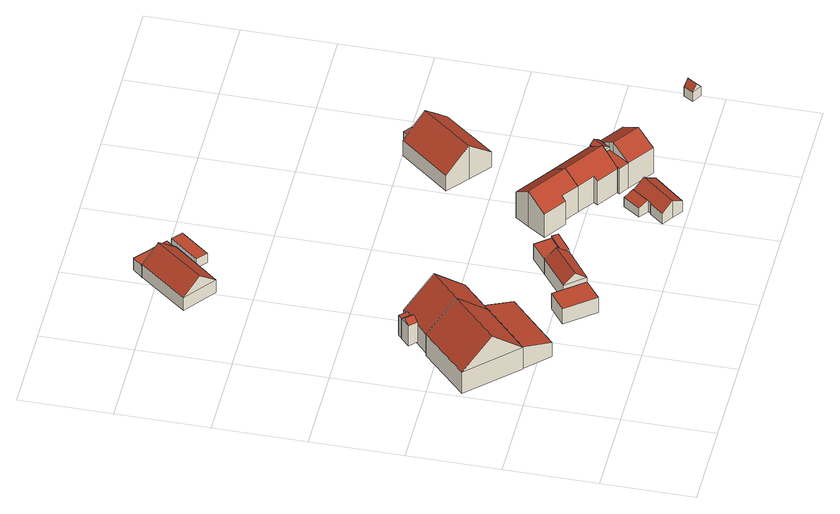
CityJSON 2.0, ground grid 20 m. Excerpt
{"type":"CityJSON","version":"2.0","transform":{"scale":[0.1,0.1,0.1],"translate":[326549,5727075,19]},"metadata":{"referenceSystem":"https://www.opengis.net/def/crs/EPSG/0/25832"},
"CityObjects":{
"building1":{"type":"Building","attributes":{"Geometrietyp2DReferenz":"3000","Gemeindeschluessel":"05170048","function":"31001_2080","roofType":"3100","measuredHeight":11.93},"geometry":[{"type":"Solid","lod":"2","boundaries":[[[[0,1,2,3]],[[4,5,1,0]],[[6,7,5,4]],[[3,2,7,6]],[[0,8,4]],[[6,9,3]],[[3,9,8,0]],[[4,8,9,6]],[[1,5,7,2]]]],"semantics":{"surfaces":[{"type":"WallSurface"},{"type":"RoofSurface"},{"type":"GroundSurface"}],"values":[[0,0,0,0,0,0,1,1,2]]}}]},
"building2":{"type":"Building","attributes":{"Geometrietyp2DReferenz":"3000","Gemeindeschluessel":"05170048","function":"31001_2080","roofType":"2100","measuredHeight":5.75},"geometry":[{"type":"Solid","lod":"2","boundaries":[[[[10,11,12,13]],[[14,15,11,10]],[[16,17,15,14]],[[18,19,17,16]],[[20,21,19,18]],[[13,12,21,20]],[[18,16,14,10,13,20]],[[11,15,17,19,21,12]]]],"semantics":{"surfaces":[{"type":"WallSurface"},{"type":"RoofSurface"},{"type":"GroundSurface"}],"values":[[0,0,0,0,0,0,1,2]]}}]},
"building3":{"type":"Building","attributes":{"Geometrietyp2DReferenz":"3000","Gemeindeschluessel":"05170048","function":"31001_2080","roofType":"3100","measuredHeight":6.32},"geometry":[{"type":"Solid","lod":"2","boundaries":[[[[22,23,24,25]],[[26,27,23,22]],[[28,29,27,26]],[[25,24,29,28]],[[22,30,26]],[[28,31,25]],[[25,31,30,22]],[[26,30,31,28]],[[23,27,29,24]]]],"semantics":{"surfaces":[{"type":"WallSurface"},{"type":"RoofSurface"},{"type":"GroundSurface"}],"values":[[0,0,0,0,0,0,1,1,2]]}}]},
"building4":{"type":"Building","attributes":{"Geometrietyp2DReferenz":"3000","Gemeindeschluessel":"05170048","function":"51009_1610","roofType":"1000","measuredHeight":5.2},"geometry":[{"type":"Solid","lod":"2","boundaries":[[[[22,32,33,34]],[[25,35,32,22]],[[36,37,35,25]],[[34,33,37,36]],[[25,22,34,36]],[[32,35,37,33]]]],"semantics":{"surfaces":[{"type":"WallSurface"},{"type":"RoofSurface"},{"type":"GroundSurface"}],"values":[[0,0,0,0,1,2]]}}]},
"building5":{"type":"Building","attributes":{"Geometrietyp2DReferenz":"3000","Gemeindeschluessel":"05170048","function":"31001_2080","roofType":"3100","measuredHeight":11.31},"geometry":[{"type":"Solid","lod":"2","boundaries":[[[[9,38,39,3]],[[6,40,38,9]],[[41,42,40,6]],[[43,44,42,41]],[[45,46,44,43]],[[47,48,46,45]],[[49,50,48,47]],[[51,52,50,49]],[[53,54,52,51]],[[55,56,54,53]],[[3,39,56,55]],[[47,45,43,41,6,9,49]],[[3,55,53,51,49,9]],[[38,40,42,44,46,48,50,52,54,56,39]]]],"semantics":{"surfaces":[{"type":"WallSurface"},{"type":"RoofSurface"},{"type":"GroundSurface"}],"values":[[0,0,0,0,0,0,0,0,0,0,0,1,1,2]]}}]},
"building6":{"type":"Building","attributes":{"Geometrietyp2DReferenz":"3000","Gemeindeschluessel":"05170048","function":"31001_2080","roofType":"1000","measuredHeight":1.94},"geometry":[{"type":"Solid","lod":"2","boundaries":[[[[57,58,54,59]],[[60,61,58,57]],[[62,63,61,60]],[[64,65,63,62]],[[66,56,65,64]],[[59,54,56,66]],[[64,62,60,57,59,66]],[[58,61,63,65,56,54]]]],"semantics":{"surfaces":[{"type":"WallSurface"},{"type":"RoofSurface"},{"type":"GroundSurface"}],"values":[[0,0,0,0,0,0,1,2]]}}]},
"building7":{"type":"Building","attributes":{"Geometrietyp2DReferenz":"3000","Gemeindeschluessel":"05170048","function":"31001_2723","roofType":"1000","measuredHeight":3.98},"address":[{"country":"Germany","locality":"Wesel","thoroughfareNumber":"15","thoroughfareName":"Marwick"}],"geometry":[{"type":"Solid","lod":"2","boundaries":[[[[67,68,69,70]],[[71,72,68,67]],[[73,74,72,71]],[[75,76,74,73]],[[70,69,76,75]],[[73,71,67,70,75]],[[68,72,74,76,69]]]],"semantics":{"surfaces":[{"type":"WallSurface"},{"type":"RoofSurface"},{"type":"GroundSurface"}],"values":[[0,0,0,0,0,1,2]]}}]},
"building8":{"type":"Building","attributes":{"Gemeindeschluessel":"05170048","Geometrietyp2DReferenz":"3000","function":"31001_2463"},"address":[{"country":"Germany","locality":"Wesel","thoroughfareNumber":"15","thoroughfareName":"Marwick"}],"children":["building8-1","building8-2"]},
"building8-1":{"type":"BuildingPart","attributes":{"roofType":"3100","measuredHeight":6.14},"parents":["building8"],"geometry":[{"type":"MultiSurface","lod":"2","boundaries":[[[77,78,79,80]],[[81,82,78,77]],[[83,84,82,81]],[[77,85,81]],[[83,86,80]],[[80,86,85,77]],[[81,85,86,83]],[[78,82,84,79]],[[87,80,79,88]],[[87,88,84,83]]],"semantics":{"surfaces":[{"type":"WallSurface"},{"type":"RoofSurface"},{"type":"GroundSurface"},{"type":"ClosureSurface"}],"values":[0,0,0,0,0,1,1,2,0,3]}}]},
"building8-2":{"type":"BuildingPart","attributes":{"roofType":"1000","measuredHeight":4.13},"parents":["building8"],"geometry":[{"type":"Solid","lod":"2","boundaries":[[[[87,88,89,90]],[[91,92,84,83]],[[90,89,92,91]],[[83,87,90,91]],[[88,84,92,89]],[[83,84,88,87]]]],"semantics":{"surfaces":[{"type":"WallSurface"},{"type":"RoofSurface"},{"type":"GroundSurface"},{"type":"ClosureSurface"}],"values":[[0,0,0,1,2,3]]}}]},
"building9":{"type":"Building","attributes":{"Geometrietyp2DReferenz":"3000","Gemeindeschluessel":"05170048","function":"51009_1610","roofType":"1000","measuredHeight":4.36},"geometry":[{"type":"Solid","lod":"2","boundaries":[[[[93,94,95,96]],[[97,98,94,93]],[[99,100,98,97]],[[96,95,100,99]],[[97,93,96,99]],[[94,98,100,95]]]],"semantics":{"surfaces":[{"type":"WallSurface"},{"type":"RoofSurface"},{"type":"GroundSurface"}],"values":[[0,0,0,0,1,2]]}}]},
"building10":{"type":"Building","attributes":{"Geometrietyp2DReferenz":"3000","Gemeindeschluessel":"05170048","function":"31001_1010","roofType":"3100","measuredHeight":6.83},"address":[{"country":"Germany","locality":"Wesel","thoroughfareNumber":"12","thoroughfareName":"Marwick"}],"geometry":[{"type":"Solid","lod":"2","boundaries":[[[[101,102,103,104]],[[105,106,102,101]],[[107,108,106,105]],[[104,103,108,107]],[[101,109,105]],[[107,110,104]],[[104,110,109,101]],[[105,109,110,107]],[[102,106,108,103]]]],"semantics":{"surfaces":[{"type":"WallSurface"},{"type":"RoofSurface"},{"type":"GroundSurface"}],"values":[[0,0,0,0,0,0,1,1,2]]}}]},
"building11":{"type":"Building","attributes":{"Geometrietyp2DReferenz":"3000","Gemeindeschluessel":"05170048","function":"51009_1610","roofType":"1000","measuredHeight":3.02},"geometry":[{"type":"Solid","lod":"2","boundaries":[[[[111,112,113,114]],[[115,116,112,111]],[[117,118,116,115]],[[114,113,118,117]],[[115,111,114,117]],[[112,116,118,113]]]],"semantics":{"surfaces":[{"type":"WallSurface"},{"type":"RoofSurface"},{"type":"GroundSurface"}],"values":[[0,0,0,0,1,2]]}}]},
"building12":{"type":"Building","attributes":{"Geometrietyp2DReferenz":"3000","Gemeindeschluessel":"05170048","function":"31001_2463","roofType":"1000","measuredHeight":2.46},"address":[{"country":"Germany","locality":"Wesel","thoroughfareNumber":"12","thoroughfareName":"Marwick"}],"geometry":[{"type":"Solid","lod":"2","boundaries":[[[[119,120,121,122]],[[123,124,120,119]],[[125,126,124,123]],[[122,121,126,125]],[[123,119,122,125]],[[120,124,126,121]]]],"semantics":{"surfaces":[{"type":"WallSurface"},{"type":"RoofSurface"},{"type":"GroundSurface"}],"values":[[0,0,0,0,1,2]]}}]},
"building13":{"type":"Building","attributes":{"Geometrietyp2DReferenz":"3000","Gemeindeschluessel":"05170048","function":"31001_1010","roofType":"3100","measuredHeight":9.4},"address":[{"country":"Germany","locality":"Wesel","thoroughfareNumber":"15","thoroughfareName":"Marwick"}],"geometry":[{"type":"Solid","lod":"2","boundaries":[[[[127,128,129,130]],[[131,132,128,127]],[[133,134,132,131]],[[135,136,134,133]],[[137,138,136,135]],[[139,140,138,137]],[[141,142,140,139]],[[130,129,142,141]],[[127,130,141,139,137,131]],[[135,133,131,137]],[[128,132,134,136,138,140,142,129]]]],"semantics":{"surfaces":[{"type":"WallSurface"},{"type":"RoofSurface"},{"type":"GroundSurface"}],"values":[[0,0,0,0,0,0,0,0,1,1,2]]}}]},
"building14":{"type":"Building","attributes":{"Geometrietyp2DReferenz":"3000","Gemeindeschluessel":"05170048","function":"51009_1610","roofType":"2100","measuredHeight":3.01},"geometry":[{"type":"Solid","lod":"2","boundaries":[[[[143,144,145,146]],[[147,148,144,143]],[[149,150,148,147]],[[146,145,150,149]],[[147,143,146,149]],[[144,148,150,145]]]],"semantics":{"surfaces":[{"type":"WallSurface"},{"type":"RoofSurface"},{"type":"GroundSurface"}],"values":[[0,0,0,0,1,2]]}}]},
"building15":{"type":"Building","attributes":{"Geometrietyp2DReferenz":"3000","Gemeindeschluessel":"05170048","function":"31001_2463","roofType":"3100","measuredHeight":4.5},"address":[{"country":"Germany","locality":"Wesel","thoroughfareNumber":"16","thoroughfareName":"Marwick"}],"geometry":[{"type":"Solid","lod":"2","boundaries":[[[[151,152,153,154]],[[155,156,152,151]],[[157,158,156,155]],[[159,150,158,157]],[[160,161,150,159]],[[162,163,161,160]],[[164,165,163,162]],[[166,167,165,164]],[[168,169,167,166]],[[154,153,169,168]],[[168,166,164,162,160,154]],[[159,157,155,151,154,160]],[[152,156,158,150,161,163,165,167,169,153]]]],"semantics":{"surfaces":[{"type":"WallSurface"},{"type":"RoofSurface"},{"type":"GroundSurface"}],"values":[[0,0,0,0,0,0,0,0,0,0,1,1,2]]}}]},
"building16":{"type":"Building","attributes":{"Geometrietyp2DReferenz":"3000","Gemeindeschluessel":"05170048","function":"31001_1010","roofType":"3100","measuredHeight":9.39},"address":[{"country":"Germany","locality":"Wesel","thoroughfareNumber":"16","thoroughfareName":"Marwick"}],"geometry":[{"type":"Solid","lod":"2","boundaries":[[[[170,171,172,173]],[[139,140,171,170]],[[137,138,140,139]],[[135,136,138,137]],[[174,175,136,135]],[[176,177,175,174]],[[178,179,177,176]],[[180,181,179,178]],[[182,183,181,180]],[[173,172,183,182]],[[139,170,173,182,180,178,137]],[[176,174,135,137,178]],[[171,140,138,136,175,177,179,181,183,172]]]],"semantics":{"surfaces":[{"type":"WallSurface"},{"type":"RoofSurface"},{"type":"GroundSurface"}],"values":[[0,0,0,0,0,0,0,0,0,0,1,1,2]]}}]},
"building17":{"type":"Building","attributes":{"Gemeindeschluessel":"05170048","Geometrietyp2DReferenz":"3000","function":"31001_1010"},"address":[{"country":"Germany","locality":"Wesel","thoroughfareNumber":"16","thoroughfareName":"Marwick"}],"children":["building17-1","building17-2","building17-3"]},
"building17-1":{"type":"BuildingPart","attributes":{"roofType":"3100","measuredHeight":9.41},"parents":["building17"],"geometry":[{"type":"MultiSurface","lod":"2","boundaries":[[[184,185,186,187]],[[188,189,185,184]],[[190,191,189,188]],[[192,193,191,190]],[[192,190,188,194]],[[184,187,195,194,188]],[[196,197,186,185,189,191,193]],[[194,198,192]],[[198,196,193,192]],[[194,195,199,198]],[[196,198,199,197]],[[200,201,186,197]],[[195,202,203]],[[203,202,187,201,200]]],"semantics":{"surfaces":[{"type":"WallSurface"},{"type":"RoofSurface"},{"type":"GroundSurface"},{"type":"ClosureSurface"}],"values":[0,0,0,0,1,1,2,0,3,0,3,0,0,3]}}]},
"building17-2":{"type":"BuildingPart","attributes":{"roofType":"1000","measuredHeight":6.66},"parents":["building17"],"geometry":[{"type":"MultiSurface","lod":"2","boundaries":[[[204,205,206,207]],[[208,209,205,204]],[[210,211,209,208]],[[207,206,193,192]],[[199,210,208,204,207,192]],[[205,209,211,197,193,206]],[[212,200,197,211]],[[210,199,200,212]],[[198,192,193,196]],[[199,198,196,197]]],"semantics":{"surfaces":[{"type":"WallSurface"},{"type":"RoofSurface"},{"type":"GroundSurface"},{"type":"ClosureSurface"}],"values":[0,0,0,0,1,2,0,3,3,3]}}]},
"building17-3":{"type":"BuildingPart","attributes":{"roofType":"3100","measuredHeight":7.68},"address":[{"country":"Germany","locality":"Wesel","thoroughfareNumber":"16","thoroughfareName":"Marwick"}],"parents":["building17"],"geometry":[{"type":"MultiSurface","lod":"2","boundaries":[[[213,214,212,215]],[[216,201,214,213]],[[203,217,215]],[[213,218,216]],[[216,218,217,203]],[[215,217,218,213]],[[200,212,214,201]],[[216,202,187]],[[187,202,203,200,201]],[[203,215,210,199]],[[212,200,199,210]]],"semantics":{"surfaces":[{"type":"WallSurface"},{"type":"RoofSurface"},{"type":"GroundSurface"},{"type":"ClosureSurface"}],"values":[0,0,0,0,1,1,2,0,3,0,3]}}]},
"building18":{"type":"Building","attributes":{"Geometrietyp2DReferenz":"3000","Gemeindeschluessel":"05170048","function":"31001_1010","roofType":"3100","measuredHeight":8.91},"address":[{"country":"Germany","locality":"Wesel","thoroughfareNumber":"14","thoroughfareName":"Marwick"}],"geometry":[{"type":"Solid","lod":"2","boundaries":[[[[219,220,221,222]],[[223,224,220,219]],[[225,226,224,223]],[[227,228,226,225]],[[229,230,228,227]],[[231,232,230,229]],[[233,234,232,231]],[[222,221,234,233]],[[225,223,219,222,227]],[[233,231,229,227,222]],[[220,224,226,228,230,232,234,221]]]],"semantics":{"surfaces":[{"type":"WallSurface"},{"type":"RoofSurface"},{"type":"GroundSurface"}],"values":[[0,0,0,0,0,0,0,0,1,1,2]]}}]},
"building19":{"type":"Building","attributes":{"Geometrietyp2DReferenz":"3000","Gemeindeschluessel":"05170048","function":"31001_1010","roofType":"1000","measuredHeight":2.57},"address":[{"country":"Germany","locality":"Wesel","thoroughfareNumber":"14","thoroughfareName":"Marwick"}],"geometry":[{"type":"Solid","lod":"2","boundaries":[[[[235,236,237,238]],[[239,240,236,235]],[[241,242,240,239]],[[238,237,242,241]],[[239,235,238,241]],[[236,240,242,237]]]],"semantics":{"surfaces":[{"type":"WallSurface"},{"type":"RoofSurface"},{"type":"GroundSurface"}],"values":[[0,0,0,0,1,2]]}}]},
"building20":{"type":"Building","attributes":{"Geometrietyp2DReferenz":"3000","Gemeindeschluessel":"05170048","function":"51009_1610","roofType":"3100","measuredHeight":3.9},"geometry":[{"type":"Solid","lod":"2","boundaries":[[[[243,244,245,246]],[[247,248,244,243]],[[249,250,248,247]],[[246,245,250,249]],[[243,251,247]],[[249,252,246]],[[246,252,251,243]],[[247,251,252,249]],[[244,248,250,245]]]],"semantics":{"surfaces":[{"type":"WallSurface"},{"type":"RoofSurface"},{"type":"GroundSurface"}],"values":[[0,0,0,0,0,0,1,1,2]]}}]}
},
"vertices":[
[102,224,66],[102,224,9],[201,318,9],[201,318,66],[2,328,66],[2,328,9],[100,423,66],[100,423,9],[52,276,129],[151,371,129],
[102,224,68],[102,224,10],[150,174,10],[150,174,47],[201,318,68],[201,318,10],[209,326,68],[209,326,10],[219,316,64],[219,316,10],[257,276,47],[257,276,10],
[144,464,73],[144,464,20],[129,480,20],[129,480,73],[124,446,73],[124,446,20],[109,461,73],[109,461,20],[134,455,83],[119,470,83],
[144,464,21],[152,472,21],[152,472,73],[129,480,21],[137,488,73],[137,488,21],
[151,371,16],[201,318,16],[100,423,16],[124,446,66],[124,446,16],[144,464,66],[144,464,16],[152,472,66],[152,472,16],[163,483,66],[163,483,16],[214,431,129],[214,431,16],[264,378,66],[264,378,16],[238,353,66],[238,353,16],[209,326,66],[209,326,16],
[242,349,36],[242,349,16],[238,353,36],[242,337,36],[242,337,16],[227,322,36],[227,322,16],[219,316,36],[219,316,16],[209,326,36],
[297,111,54],[297,111,14],[339,143,14],[339,143,54],[247,174,54],[247,174,14],[289,206,54],[289,206,14],[306,185,54],[306,185,14],
[339,143,65],[339,143,24],[410,196,24],[410,196,65],[306,185,65],[306,185,24],[377,239,65],[377,239,24],[323,164,86],[393,218,86],[401,208,65],[401,208,24],
[442,239,24],[442,239,65],[417,270,65],[417,270,24],
[452,227,70],[452,227,27],[442,239,27],[442,239,70],[410,196,70],[410,196,27],[401,208,70],[401,208,27],
[221,1034,36],[221,1034,2],[139,931,2],[139,931,36],[288,979,36],[288,979,2],[206,878,36],[206,878,2],[255,1007,71],[172,904,71],
[288,979,32],[288,979,1],[306,1001,1],[306,1001,32],[221,1034,32],[221,1034,1],[241,1056,32],[241,1056,1],
[322,995,26],[322,995,2],[272,933,2],[272,933,26],[343,977,26],[343,977,2],[293,915,26],[293,915,2],
[483,262,89],[483,262,27],[531,229,27],[531,229,89],[509,301,121],[509,301,27],[530,331,96],[530,331,27],[613,273,96],[613,273,27],[593,243,121],[593,243,27],[573,213,96],[573,213,27],[537,238,96],[537,238,27],
[584,90,50],[584,90,27],[604,75,27],[604,75,57],[610,126,50],[610,126,27],[631,112,57],[631,112,27],
[574,39,54],[574,39,27],[597,23,27],[597,23,72],[598,69,54],[598,69,27],[600,68,55],[600,68,27],[631,112,54],[655,95,72],[655,95,27],[659,92,69],[659,92,27],[658,90,69],[658,90,27],[678,75,54],[678,75,27],[620,8,54],[620,8,27],
[609,188,96],[609,188,27],[603,179,27],[603,179,89],[697,215,96],[697,215,27],[679,189,118],[679,189,27],[677,185,121],[677,185,27],[650,147,89],[650,147,27],[649,148,89],[649,148,27],
[773,163,93],[773,163,26],[717,202,26],[717,202,93],[748,126,120],[748,126,26],[723,90,93],[723,90,26],[667,129,93],[667,129,26],[692,165,120],[699,175,113],[692,165,26],[699,175,26],[692,165,93],[699,175,93],[699,175,32],[717,202,32],[711,192,100],[699,175,100],
[649,148,93],[649,148,26],[646,143,26],[646,143,93],[650,147,93],[650,147,26],[679,189,93],[679,189,26],[679,189,32],
[697,215,100],[697,215,32],[679,189,100],[717,202,100],[689,182,109],[707,209,109],
[607,492,42],[607,492,2],[653,455,2],[653,455,91],[695,600,42],[695,600,2],[715,584,64],[715,584,2],[740,564,91],[740,564,2],[765,543,64],[765,543,2],[785,527,42],[785,527,2],[699,418,42],[699,418,2],
[784,567,31],[784,567,6],[734,607,6],[734,607,31],[765,543,31],[765,543,6],[715,584,31],[715,584,6],
[960,43,63],[960,43,39],[973,65,39],[973,65,63],[939,55,63],[939,55,39],[952,77,63],[952,77,39],[949,49,78],[963,71,78]
]}
